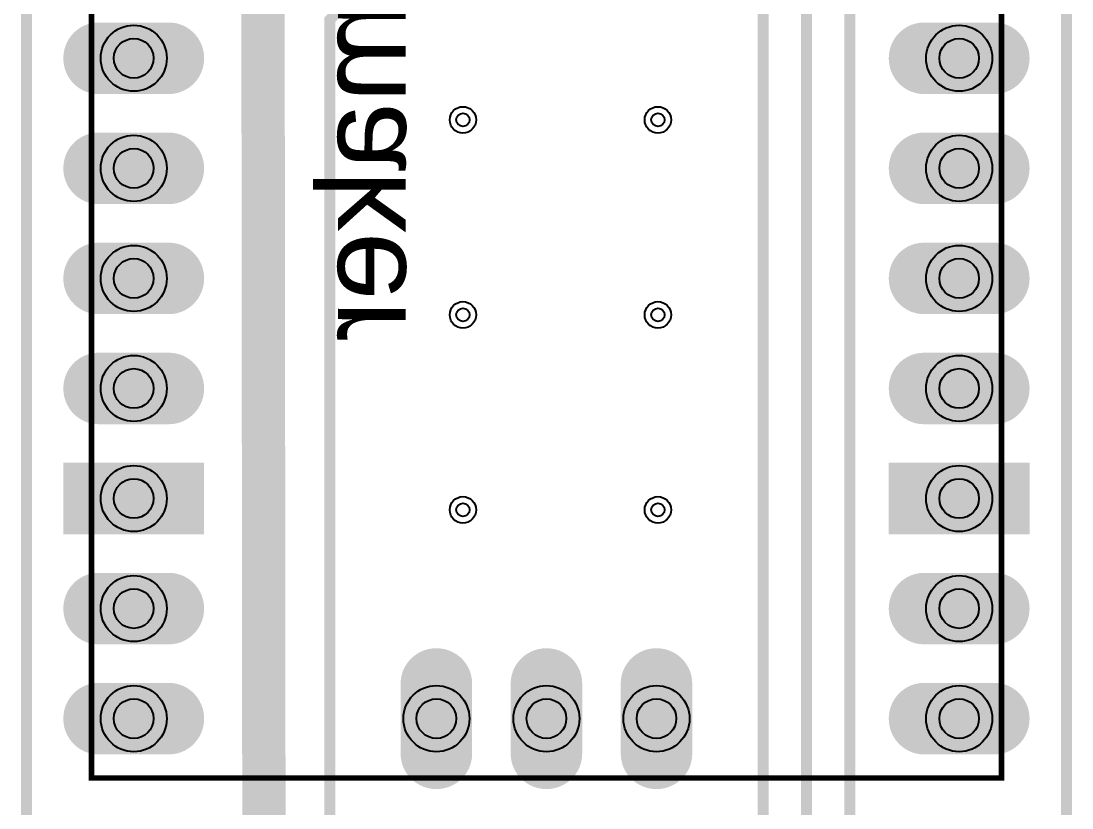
# Model space of a CAD drawing. Header units: millimetres. Extents: x -2 to 26, y -1 to 107.
# Drawn here: x -0.13 to 24.13, y 22.31 to 40.47 of the extents above; entities that cross this region are included whole.
import ezdxf

# ---------------------------------------------------------------- set-up
doc = ezdxf.new("R2010")
doc.units = ezdxf.units.MM
for name, color, linetype, true_color in [('BoardOutLine', 7, 'Continuous', 0xff00ff), ('BottomSolderMaskLayer', 7, 'Continuous', 0xaa00ff), ('Hole', 7, 'Continuous', 0x222222), ('Multi-Layer', 7, 'Continuous', 0xc0c0c0), ('TopLayer', 7, 'Continuous', 0xff0000), ('TopPasteMaskLayer', 7, 'Continuous', 0x808080), ('TopSilkLayer', 7, 'Continuous', 0xffcc00), ('TopSolderMaskLayer', 7, 'Continuous', 0x800080)]:
    doc.layers.add(name, color=color, linetype=linetype, true_color=true_color)
doc.styles.get("Standard").update_dxf_attribs({"font": 'arial.ttf'})

msp = doc.modelspace()

# ---------------------------------------------------------------- hatches: boundary and pattern name
at = {"layer": 'BottomSolderMaskLayer'}
for points in [[(1.712, 39.609, 1), (3.236, 39.609, 1)], [(20.762, 39.609, 1), (22.286, 39.609, 1)], [(1.712, 37.069, 1), (3.236, 37.069, 1)], [(20.762, 37.069, 1), (22.286, 37.069, 1)], [(1.712, 34.529, 1), (3.236, 34.529, 1)], [(20.762, 34.529, 1), (22.286, 34.529, 1)], [(1.712, 31.989, 1), (3.236, 31.989, 1)], [(20.762, 31.989, 1), (22.286, 31.989, 1)], [(1.712, 29.449, 1), (3.236, 29.449, 1)], [(20.762, 29.449, 1), (22.286, 29.449, 1)], [(1.712, 26.909, 1), (3.236, 26.909, 1)], [(20.762, 26.909, 1), (22.286, 26.909, 1)], [(1.712, 24.369, 1), (3.236, 24.369, 1)], [(8.697, 24.369, 1), (10.221, 24.369, 1)], [(11.237, 24.369, 1), (12.761, 24.369, 1)], [(13.777, 24.369, 1), (15.301, 24.369, 1)], [(20.762, 24.369, 1), (22.286, 24.369, 1)]]:
    msp.add_hatch(color=256, dxfattribs=at).paths.add_polyline_path(points)
at = {"layer": 'Multi-Layer'}
for points in [[(1.712, 39.609, 1), (3.236, 39.609, 1)], [(20.762, 39.609, 1), (22.286, 39.609, 1)], [(1.712, 37.069, 1), (3.236, 37.069, 1)], [(20.762, 37.069, 1), (22.286, 37.069, 1)], [(1.712, 34.529, 1), (3.236, 34.529, 1)], [(20.762, 34.529, 1), (22.286, 34.529, 1)], [(1.712, 31.989, 1), (3.236, 31.989, 1)], [(20.762, 31.989, 1), (22.286, 31.989, 1)], [(1.712, 29.449, 1), (3.236, 29.449, 1)], [(20.762, 29.449, 1), (22.286, 29.449, 1)], [(1.712, 26.909, 1), (3.236, 26.909, 1)], [(20.762, 26.909, 1), (22.286, 26.909, 1)], [(1.712, 24.369, 1), (3.236, 24.369, 1)], [(8.697, 24.369, 1), (10.221, 24.369, 1)], [(11.237, 24.369, 1), (12.761, 24.369, 1)], [(13.777, 24.369, 1), (15.301, 24.369, 1)], [(20.762, 24.369, 1), (22.286, 24.369, 1)]]:
    msp.add_hatch(color=256, dxfattribs=at).paths.add_polyline_path(points)
at = {"layer": 'TopLayer'}
for points in [[(1.674, 38.809), (1.578, 38.815), (1.483, 38.832), (1.39, 38.861), (1.302, 38.9), (1.219, 38.95), (1.144, 39.01), (1.075, 39.078), (1.015, 39.154), (0.966, 39.237), (0.926, 39.325), (0.897, 39.417), (0.88, 39.512), (0.874, 39.609), (0.874, 39.609), (0.88, 39.705), (0.897, 39.8), (0.926, 39.893), (0.966, 39.981), (1.015, 40.063), (1.075, 40.139), (1.144, 40.208), (1.219, 40.267), (1.302, 40.317), (1.39, 40.357), (1.483, 40.386), (1.578, 40.403), (1.674, 40.409), (3.274, 40.409), (3.37, 40.403), (3.465, 40.386), (3.558, 40.357), (3.646, 40.317), (3.728, 40.267), (3.804, 40.208), (3.873, 40.139), (3.932, 40.063), (3.982, 39.981), (4.022, 39.893), (4.051, 39.8), (4.068, 39.705), (4.074, 39.609), (4.074, 39.609), (4.068, 39.512), (4.051, 39.417), (4.022, 39.325), (3.982, 39.237), (3.932, 39.154), (3.873, 39.078), (3.804, 39.01), (3.728, 38.95), (3.646, 38.9), (3.558, 38.861), (3.465, 38.832), (3.37, 38.815), (3.274, 38.809)], [(20.724, 38.809), (20.628, 38.815), (20.533, 38.832), (20.44, 38.861), (20.352, 38.9), (20.269, 38.95), (20.194, 39.01), (20.125, 39.078), (20.066, 39.154), (20.015, 39.237), (19.976, 39.325), (19.947, 39.417), (19.93, 39.512), (19.924, 39.609), (19.924, 39.609), (19.93, 39.705), (19.947, 39.8), (19.976, 39.893), (20.015, 39.981), (20.066, 40.063), (20.125, 40.139), (20.194, 40.208), (20.269, 40.267), (20.352, 40.317), (20.44, 40.357), (20.533, 40.386), (20.628, 40.403), (20.724, 40.409), (22.324, 40.409), (22.42, 40.403), (22.515, 40.386), (22.608, 40.357), (22.696, 40.317), (22.779, 40.267), (22.854, 40.208), (22.923, 40.139), (22.982, 40.063), (23.032, 39.981), (23.072, 39.893), (23.101, 39.8), (23.118, 39.705), (23.124, 39.609), (23.124, 39.609), (23.118, 39.512), (23.101, 39.417), (23.072, 39.325), (23.032, 39.237), (22.982, 39.154), (22.923, 39.078), (22.854, 39.01), (22.779, 38.95), (22.696, 38.9), (22.608, 38.861), (22.515, 38.832), (22.42, 38.815), (22.324, 38.809)], [(1.674, 36.269), (1.578, 36.275), (1.483, 36.292), (1.39, 36.321), (1.302, 36.36), (1.219, 36.41), (1.144, 36.47), (1.075, 36.538), (1.015, 36.614), (0.966, 36.697), (0.926, 36.785), (0.897, 36.877), (0.88, 36.972), (0.874, 37.069), (0.874, 37.069), (0.88, 37.165), (0.897, 37.26), (0.926, 37.353), (0.966, 37.441), (1.015, 37.523), (1.075, 37.599), (1.144, 37.668), (1.219, 37.727), (1.302, 37.777), (1.39, 37.817), (1.483, 37.846), (1.578, 37.863), (1.674, 37.869), (3.274, 37.869), (3.37, 37.863), (3.465, 37.846), (3.558, 37.817), (3.646, 37.777), (3.728, 37.727), (3.804, 37.668), (3.873, 37.599), (3.932, 37.523), (3.982, 37.441), (4.022, 37.353), (4.051, 37.26), (4.068, 37.165), (4.074, 37.069), (4.074, 37.069), (4.068, 36.972), (4.051, 36.877), (4.022, 36.785), (3.982, 36.697), (3.932, 36.614), (3.873, 36.538), (3.804, 36.47), (3.728, 36.41), (3.646, 36.36), (3.558, 36.321), (3.465, 36.292), (3.37, 36.275), (3.274, 36.269)], [(20.724, 36.269), (20.628, 36.275), (20.533, 36.292), (20.44, 36.321), (20.352, 36.36), (20.269, 36.41), (20.194, 36.47), (20.125, 36.538), (20.066, 36.614), (20.015, 36.697), (19.976, 36.785), (19.947, 36.877), (19.93, 36.972), (19.924, 37.069), (19.924, 37.069), (19.93, 37.165), (19.947, 37.26), (19.976, 37.353), (20.015, 37.441), (20.066, 37.523), (20.125, 37.599), (20.194, 37.668), (20.269, 37.727), (20.352, 37.777), (20.44, 37.817), (20.533, 37.846), (20.628, 37.863), (20.724, 37.869), (22.324, 37.869), (22.42, 37.863), (22.515, 37.846), (22.608, 37.817), (22.696, 37.777), (22.779, 37.727), (22.854, 37.668), (22.923, 37.599), (22.982, 37.523), (23.032, 37.441), (23.072, 37.353), (23.101, 37.26), (23.118, 37.165), (23.124, 37.069), (23.124, 37.069), (23.118, 36.972), (23.101, 36.877), (23.072, 36.785), (23.032, 36.697), (22.982, 36.614), (22.923, 36.538), (22.854, 36.47), (22.779, 36.41), (22.696, 36.36), (22.608, 36.321), (22.515, 36.292), (22.42, 36.275), (22.324, 36.269)], [(1.674, 33.729), (1.578, 33.735), (1.483, 33.752), (1.39, 33.781), (1.302, 33.82), (1.219, 33.87), (1.144, 33.93), (1.075, 33.998), (1.015, 34.074), (0.966, 34.157), (0.926, 34.245), (0.897, 34.337), (0.88, 34.432), (0.874, 34.529), (0.874, 34.529), (0.88, 34.625), (0.897, 34.72), (0.926, 34.813), (0.966, 34.901), (1.015, 34.983), (1.075, 35.059), (1.144, 35.128), (1.219, 35.187), (1.302, 35.237), (1.39, 35.277), (1.483, 35.306), (1.578, 35.323), (1.674, 35.329), (3.274, 35.329), (3.37, 35.323), (3.465, 35.306), (3.558, 35.277), (3.646, 35.237), (3.728, 35.187), (3.804, 35.128), (3.873, 35.059), (3.932, 34.983), (3.982, 34.901), (4.022, 34.813), (4.051, 34.72), (4.068, 34.625), (4.074, 34.529), (4.074, 34.529), (4.068, 34.432), (4.051, 34.337), (4.022, 34.245), (3.982, 34.157), (3.932, 34.074), (3.873, 33.998), (3.804, 33.93), (3.728, 33.87), (3.646, 33.82), (3.558, 33.781), (3.465, 33.752), (3.37, 33.735), (3.274, 33.729)], [(20.724, 33.729), (20.628, 33.735), (20.533, 33.752), (20.44, 33.781), (20.352, 33.82), (20.269, 33.87), (20.194, 33.93), (20.125, 33.998), (20.066, 34.074), (20.015, 34.157), (19.976, 34.245), (19.947, 34.337), (19.93, 34.432), (19.924, 34.529), (19.924, 34.529), (19.93, 34.625), (19.947, 34.72), (19.976, 34.813), (20.015, 34.901), (20.066, 34.983), (20.125, 35.059), (20.194, 35.128), (20.269, 35.187), (20.352, 35.237), (20.44, 35.277), (20.533, 35.306), (20.628, 35.323), (20.724, 35.329), (22.324, 35.329), (22.42, 35.323), (22.515, 35.306), (22.608, 35.277), (22.696, 35.237), (22.779, 35.187), (22.854, 35.128), (22.923, 35.059), (22.982, 34.983), (23.032, 34.901), (23.072, 34.813), (23.101, 34.72), (23.118, 34.625), (23.124, 34.529), (23.124, 34.529), (23.118, 34.432), (23.101, 34.337), (23.072, 34.245), (23.032, 34.157), (22.982, 34.074), (22.923, 33.998), (22.854, 33.93), (22.779, 33.87), (22.696, 33.82), (22.608, 33.781), (22.515, 33.752), (22.42, 33.735), (22.324, 33.729)], [(1.674, 31.189), (1.578, 31.195), (1.483, 31.212), (1.39, 31.241), (1.302, 31.28), (1.219, 31.33), (1.144, 31.39), (1.075, 31.458), (1.015, 31.534), (0.966, 31.617), (0.926, 31.705), (0.897, 31.797), (0.88, 31.892), (0.874, 31.989), (0.874, 31.989), (0.88, 32.085), (0.897, 32.18), (0.926, 32.273), (0.966, 32.361), (1.015, 32.443), (1.075, 32.519), (1.144, 32.588), (1.219, 32.647), (1.302, 32.697), (1.39, 32.737), (1.483, 32.766), (1.578, 32.783), (1.674, 32.789), (3.274, 32.789), (3.37, 32.783), (3.465, 32.766), (3.558, 32.737), (3.646, 32.697), (3.728, 32.647), (3.804, 32.588), (3.873, 32.519), (3.932, 32.443), (3.982, 32.361), (4.022, 32.273), (4.051, 32.18), (4.068, 32.085), (4.074, 31.989), (4.074, 31.989), (4.068, 31.892), (4.051, 31.797), (4.022, 31.705), (3.982, 31.617), (3.932, 31.534), (3.873, 31.458), (3.804, 31.39), (3.728, 31.33), (3.646, 31.28), (3.558, 31.241), (3.465, 31.212), (3.37, 31.195), (3.274, 31.189)], [(20.724, 31.189), (20.628, 31.195), (20.533, 31.212), (20.44, 31.241), (20.352, 31.28), (20.269, 31.33), (20.194, 31.39), (20.125, 31.458), (20.066, 31.534), (20.015, 31.617), (19.976, 31.705), (19.947, 31.797), (19.93, 31.892), (19.924, 31.989), (19.924, 31.989), (19.93, 32.085), (19.947, 32.18), (19.976, 32.273), (20.015, 32.361), (20.066, 32.443), (20.125, 32.519), (20.194, 32.588), (20.269, 32.647), (20.352, 32.697), (20.44, 32.737), (20.533, 32.766), (20.628, 32.783), (20.724, 32.789), (22.324, 32.789), (22.42, 32.783), (22.515, 32.766), (22.608, 32.737), (22.696, 32.697), (22.779, 32.647), (22.854, 32.588), (22.923, 32.519), (22.982, 32.443), (23.032, 32.361), (23.072, 32.273), (23.101, 32.18), (23.118, 32.085), (23.124, 31.989), (23.124, 31.989), (23.118, 31.892), (23.101, 31.797), (23.072, 31.705), (23.032, 31.617), (22.982, 31.534), (22.923, 31.458), (22.854, 31.39), (22.779, 31.33), (22.696, 31.28), (22.608, 31.241), (22.515, 31.212), (22.42, 31.195), (22.324, 31.189)], [(0.874, 28.649), (0.874, 30.249), (4.074, 30.249), (4.074, 28.649)], [(19.924, 28.649), (19.924, 30.249), (23.124, 30.249), (23.124, 28.649)], [(1.674, 26.109), (1.578, 26.115), (1.483, 26.132), (1.39, 26.161), (1.302, 26.2), (1.219, 26.25), (1.144, 26.31), (1.075, 26.378), (1.015, 26.454), (0.966, 26.537), (0.926, 26.625), (0.897, 26.717), (0.88, 26.813), (0.874, 26.909), (0.874, 26.909), (0.88, 27.005), (0.897, 27.1), (0.926, 27.193), (0.966, 27.281), (1.015, 27.363), (1.075, 27.439), (1.144, 27.508), (1.219, 27.567), (1.302, 27.617), (1.39, 27.657), (1.483, 27.686), (1.578, 27.703), (1.674, 27.709), (3.274, 27.709), (3.37, 27.703), (3.465, 27.686), (3.558, 27.657), (3.646, 27.617), (3.728, 27.567), (3.804, 27.508), (3.873, 27.439), (3.932, 27.363), (3.982, 27.281), (4.022, 27.193), (4.051, 27.1), (4.068, 27.005), (4.074, 26.909), (4.074, 26.909), (4.068, 26.813), (4.051, 26.717), (4.022, 26.625), (3.982, 26.537), (3.932, 26.454), (3.873, 26.378), (3.804, 26.31), (3.728, 26.25), (3.646, 26.2), (3.558, 26.161), (3.465, 26.132), (3.37, 26.115), (3.274, 26.109)], [(20.724, 26.109), (20.628, 26.115), (20.533, 26.132), (20.44, 26.161), (20.352, 26.2), (20.269, 26.25), (20.194, 26.31), (20.125, 26.378), (20.066, 26.454), (20.015, 26.537), (19.976, 26.625), (19.947, 26.717), (19.93, 26.813), (19.924, 26.909), (19.924, 26.909), (19.93, 27.005), (19.947, 27.1), (19.976, 27.193), (20.015, 27.281), (20.066, 27.363), (20.125, 27.439), (20.194, 27.508), (20.269, 27.567), (20.352, 27.617), (20.44, 27.657), (20.533, 27.686), (20.628, 27.703), (20.724, 27.709), (22.324, 27.709), (22.42, 27.703), (22.515, 27.686), (22.608, 27.657), (22.696, 27.617), (22.779, 27.567), (22.854, 27.508), (22.923, 27.439), (22.982, 27.363), (23.032, 27.281), (23.072, 27.193), (23.101, 27.1), (23.118, 27.005), (23.124, 26.909), (23.124, 26.909), (23.118, 26.813), (23.101, 26.717), (23.072, 26.625), (23.032, 26.537), (22.982, 26.454), (22.923, 26.378), (22.854, 26.31), (22.779, 26.25), (22.696, 26.2), (22.608, 26.161), (22.515, 26.132), (22.42, 26.115), (22.324, 26.109)], [(8.659, 25.169), (8.665, 25.265), (8.682, 25.36), (8.711, 25.453), (8.751, 25.541), (8.801, 25.623), (8.86, 25.699), (8.928, 25.768), (9.005, 25.827), (9.087, 25.877), (9.175, 25.917), (9.267, 25.946), (9.362, 25.963), (9.459, 25.969), (9.459, 25.969), (9.555, 25.963), (9.65, 25.946), (9.743, 25.917), (9.831, 25.877), (9.913, 25.827), (9.99, 25.768), (10.058, 25.699), (10.117, 25.623), (10.167, 25.541), (10.207, 25.453), (10.236, 25.36), (10.253, 25.265), (10.259, 25.169), (10.259, 23.569), (10.253, 23.472), (10.236, 23.377), (10.207, 23.285), (10.167, 23.197), (10.117, 23.114), (10.058, 23.038), (9.99, 22.97), (9.913, 22.911), (9.831, 22.861), (9.743, 22.821), (9.65, 22.792), (9.555, 22.775), (9.459, 22.769), (9.459, 22.769), (9.362, 22.775), (9.267, 22.792), (9.175, 22.821), (9.087, 22.861), (9.005, 22.911), (8.928, 22.97), (8.86, 23.038), (8.801, 23.114), (8.751, 23.197), (8.711, 23.285), (8.682, 23.377), (8.665, 23.472), (8.659, 23.569)], [(11.199, 25.169), (11.205, 25.265), (11.222, 25.36), (11.251, 25.453), (11.291, 25.541), (11.341, 25.623), (11.4, 25.699), (11.468, 25.768), (11.545, 25.827), (11.627, 25.877), (11.715, 25.917), (11.807, 25.946), (11.902, 25.963), (11.999, 25.969), (11.999, 25.969), (12.096, 25.963), (12.191, 25.946), (12.283, 25.917), (12.371, 25.877), (12.453, 25.827), (12.53, 25.768), (12.598, 25.699), (12.657, 25.623), (12.707, 25.541), (12.747, 25.453), (12.776, 25.36), (12.793, 25.265), (12.799, 25.169), (12.799, 23.569), (12.793, 23.472), (12.776, 23.377), (12.747, 23.285), (12.707, 23.197), (12.657, 23.114), (12.598, 23.038), (12.53, 22.97), (12.453, 22.911), (12.371, 22.861), (12.283, 22.821), (12.191, 22.792), (12.096, 22.775), (11.999, 22.769), (11.999, 22.769), (11.902, 22.775), (11.807, 22.792), (11.715, 22.821), (11.627, 22.861), (11.545, 22.911), (11.468, 22.97), (11.4, 23.038), (11.341, 23.114), (11.291, 23.197), (11.251, 23.285), (11.222, 23.377), (11.205, 23.472), (11.199, 23.569)], [(13.739, 25.169), (13.745, 25.265), (13.762, 25.36), (13.791, 25.453), (13.831, 25.541), (13.881, 25.623), (13.94, 25.699), (14.008, 25.768), (14.085, 25.827), (14.167, 25.877), (14.255, 25.917), (14.347, 25.946), (14.442, 25.963), (14.539, 25.969), (14.539, 25.969), (14.636, 25.963), (14.731, 25.946), (14.823, 25.917), (14.911, 25.877), (14.993, 25.827), (15.07, 25.768), (15.138, 25.699), (15.197, 25.623), (15.247, 25.541), (15.287, 25.453), (15.316, 25.36), (15.333, 25.265), (15.339, 25.169), (15.339, 23.569), (15.333, 23.472), (15.316, 23.377), (15.287, 23.285), (15.247, 23.197), (15.197, 23.114), (15.138, 23.038), (15.07, 22.97), (14.993, 22.911), (14.911, 22.861), (14.823, 22.821), (14.731, 22.792), (14.636, 22.775), (14.539, 22.769), (14.539, 22.769), (14.442, 22.775), (14.347, 22.792), (14.255, 22.821), (14.167, 22.861), (14.085, 22.911), (14.008, 22.97), (13.94, 23.038), (13.881, 23.114), (13.831, 23.197), (13.791, 23.285), (13.762, 23.377), (13.745, 23.472), (13.739, 23.569)], [(1.674, 23.569), (1.578, 23.575), (1.483, 23.592), (1.39, 23.621), (1.302, 23.66), (1.219, 23.71), (1.144, 23.77), (1.075, 23.838), (1.015, 23.914), (0.966, 23.997), (0.926, 24.085), (0.897, 24.177), (0.88, 24.273), (0.874, 24.369), (0.874, 24.369), (0.88, 24.465), (0.897, 24.56), (0.926, 24.653), (0.966, 24.741), (1.015, 24.823), (1.075, 24.899), (1.144, 24.968), (1.219, 25.027), (1.302, 25.077), (1.39, 25.117), (1.483, 25.146), (1.578, 25.163), (1.674, 25.169), (3.274, 25.169), (3.37, 25.163), (3.465, 25.146), (3.558, 25.117), (3.646, 25.077), (3.728, 25.027), (3.804, 24.968), (3.873, 24.899), (3.932, 24.823), (3.982, 24.741), (4.022, 24.653), (4.051, 24.56), (4.068, 24.465), (4.074, 24.369), (4.074, 24.369), (4.068, 24.273), (4.051, 24.177), (4.022, 24.085), (3.982, 23.997), (3.932, 23.914), (3.873, 23.838), (3.804, 23.77), (3.728, 23.71), (3.646, 23.66), (3.558, 23.621), (3.465, 23.592), (3.37, 23.575), (3.274, 23.569)], [(20.724, 23.569), (20.628, 23.575), (20.533, 23.592), (20.44, 23.621), (20.352, 23.66), (20.269, 23.71), (20.194, 23.77), (20.125, 23.838), (20.066, 23.914), (20.015, 23.997), (19.976, 24.085), (19.947, 24.177), (19.93, 24.273), (19.924, 24.369), (19.924, 24.369), (19.93, 24.465), (19.947, 24.56), (19.976, 24.653), (20.015, 24.741), (20.066, 24.823), (20.125, 24.899), (20.194, 24.968), (20.269, 25.027), (20.352, 25.077), (20.44, 25.117), (20.533, 25.146), (20.628, 25.163), (20.724, 25.169), (22.324, 25.169), (22.42, 25.163), (22.515, 25.146), (22.608, 25.117), (22.696, 25.077), (22.779, 25.027), (22.854, 24.968), (22.923, 24.899), (22.982, 24.823), (23.032, 24.741), (23.072, 24.653), (23.101, 24.56), (23.118, 24.465), (23.124, 24.369), (23.124, 24.369), (23.118, 24.273), (23.101, 24.177), (23.072, 24.085), (23.032, 23.997), (22.982, 23.914), (22.923, 23.838), (22.854, 23.77), (22.779, 23.71), (22.696, 23.66), (22.608, 23.621), (22.515, 23.592), (22.42, 23.575), (22.324, 23.569)]]:
    msp.add_hatch(color=256, dxfattribs=at).paths.add_polyline_path(points)
at = {"layer": 'TopPasteMaskLayer'}
for points in [[(1.674, 38.809), (1.578, 38.815), (1.483, 38.832), (1.39, 38.861), (1.302, 38.9), (1.219, 38.95), (1.144, 39.01), (1.075, 39.078), (1.015, 39.154), (0.966, 39.237), (0.926, 39.325), (0.897, 39.417), (0.88, 39.512), (0.874, 39.609), (0.874, 39.609), (0.88, 39.705), (0.897, 39.8), (0.926, 39.893), (0.966, 39.981), (1.015, 40.063), (1.075, 40.139), (1.144, 40.208), (1.219, 40.267), (1.302, 40.317), (1.39, 40.357), (1.483, 40.386), (1.578, 40.403), (1.674, 40.409), (3.274, 40.409), (3.37, 40.403), (3.465, 40.386), (3.558, 40.357), (3.646, 40.317), (3.728, 40.267), (3.804, 40.208), (3.873, 40.139), (3.932, 40.063), (3.982, 39.981), (4.022, 39.893), (4.051, 39.8), (4.068, 39.705), (4.074, 39.609), (4.074, 39.609), (4.068, 39.512), (4.051, 39.417), (4.022, 39.325), (3.982, 39.237), (3.932, 39.154), (3.873, 39.078), (3.804, 39.01), (3.728, 38.95), (3.646, 38.9), (3.558, 38.861), (3.465, 38.832), (3.37, 38.815), (3.274, 38.809)], [(20.724, 38.809), (20.628, 38.815), (20.533, 38.832), (20.44, 38.861), (20.352, 38.9), (20.269, 38.95), (20.194, 39.01), (20.125, 39.078), (20.066, 39.154), (20.015, 39.237), (19.976, 39.325), (19.947, 39.417), (19.93, 39.512), (19.924, 39.609), (19.924, 39.609), (19.93, 39.705), (19.947, 39.8), (19.976, 39.893), (20.015, 39.981), (20.066, 40.063), (20.125, 40.139), (20.194, 40.208), (20.269, 40.267), (20.352, 40.317), (20.44, 40.357), (20.533, 40.386), (20.628, 40.403), (20.724, 40.409), (22.324, 40.409), (22.42, 40.403), (22.515, 40.386), (22.608, 40.357), (22.696, 40.317), (22.779, 40.267), (22.854, 40.208), (22.923, 40.139), (22.982, 40.063), (23.032, 39.981), (23.072, 39.893), (23.101, 39.8), (23.118, 39.705), (23.124, 39.609), (23.124, 39.609), (23.118, 39.512), (23.101, 39.417), (23.072, 39.325), (23.032, 39.237), (22.982, 39.154), (22.923, 39.078), (22.854, 39.01), (22.779, 38.95), (22.696, 38.9), (22.608, 38.861), (22.515, 38.832), (22.42, 38.815), (22.324, 38.809)], [(1.674, 36.269), (1.578, 36.275), (1.483, 36.292), (1.39, 36.321), (1.302, 36.36), (1.219, 36.41), (1.144, 36.47), (1.075, 36.538), (1.015, 36.614), (0.966, 36.697), (0.926, 36.785), (0.897, 36.877), (0.88, 36.972), (0.874, 37.069), (0.874, 37.069), (0.88, 37.165), (0.897, 37.26), (0.926, 37.353), (0.966, 37.441), (1.015, 37.523), (1.075, 37.599), (1.144, 37.668), (1.219, 37.727), (1.302, 37.777), (1.39, 37.817), (1.483, 37.846), (1.578, 37.863), (1.674, 37.869), (3.274, 37.869), (3.37, 37.863), (3.465, 37.846), (3.558, 37.817), (3.646, 37.777), (3.728, 37.727), (3.804, 37.668), (3.873, 37.599), (3.932, 37.523), (3.982, 37.441), (4.022, 37.353), (4.051, 37.26), (4.068, 37.165), (4.074, 37.069), (4.074, 37.069), (4.068, 36.972), (4.051, 36.877), (4.022, 36.785), (3.982, 36.697), (3.932, 36.614), (3.873, 36.538), (3.804, 36.47), (3.728, 36.41), (3.646, 36.36), (3.558, 36.321), (3.465, 36.292), (3.37, 36.275), (3.274, 36.269)], [(20.724, 36.269), (20.628, 36.275), (20.533, 36.292), (20.44, 36.321), (20.352, 36.36), (20.269, 36.41), (20.194, 36.47), (20.125, 36.538), (20.066, 36.614), (20.015, 36.697), (19.976, 36.785), (19.947, 36.877), (19.93, 36.972), (19.924, 37.069), (19.924, 37.069), (19.93, 37.165), (19.947, 37.26), (19.976, 37.353), (20.015, 37.441), (20.066, 37.523), (20.125, 37.599), (20.194, 37.668), (20.269, 37.727), (20.352, 37.777), (20.44, 37.817), (20.533, 37.846), (20.628, 37.863), (20.724, 37.869), (22.324, 37.869), (22.42, 37.863), (22.515, 37.846), (22.608, 37.817), (22.696, 37.777), (22.779, 37.727), (22.854, 37.668), (22.923, 37.599), (22.982, 37.523), (23.032, 37.441), (23.072, 37.353), (23.101, 37.26), (23.118, 37.165), (23.124, 37.069), (23.124, 37.069), (23.118, 36.972), (23.101, 36.877), (23.072, 36.785), (23.032, 36.697), (22.982, 36.614), (22.923, 36.538), (22.854, 36.47), (22.779, 36.41), (22.696, 36.36), (22.608, 36.321), (22.515, 36.292), (22.42, 36.275), (22.324, 36.269)], [(1.674, 33.729), (1.578, 33.735), (1.483, 33.752), (1.39, 33.781), (1.302, 33.82), (1.219, 33.87), (1.144, 33.93), (1.075, 33.998), (1.015, 34.074), (0.966, 34.157), (0.926, 34.245), (0.897, 34.337), (0.88, 34.432), (0.874, 34.529), (0.874, 34.529), (0.88, 34.625), (0.897, 34.72), (0.926, 34.813), (0.966, 34.901), (1.015, 34.983), (1.075, 35.059), (1.144, 35.128), (1.219, 35.187), (1.302, 35.237), (1.39, 35.277), (1.483, 35.306), (1.578, 35.323), (1.674, 35.329), (3.274, 35.329), (3.37, 35.323), (3.465, 35.306), (3.558, 35.277), (3.646, 35.237), (3.728, 35.187), (3.804, 35.128), (3.873, 35.059), (3.932, 34.983), (3.982, 34.901), (4.022, 34.813), (4.051, 34.72), (4.068, 34.625), (4.074, 34.529), (4.074, 34.529), (4.068, 34.432), (4.051, 34.337), (4.022, 34.245), (3.982, 34.157), (3.932, 34.074), (3.873, 33.998), (3.804, 33.93), (3.728, 33.87), (3.646, 33.82), (3.558, 33.781), (3.465, 33.752), (3.37, 33.735), (3.274, 33.729)], [(20.724, 33.729), (20.628, 33.735), (20.533, 33.752), (20.44, 33.781), (20.352, 33.82), (20.269, 33.87), (20.194, 33.93), (20.125, 33.998), (20.066, 34.074), (20.015, 34.157), (19.976, 34.245), (19.947, 34.337), (19.93, 34.432), (19.924, 34.529), (19.924, 34.529), (19.93, 34.625), (19.947, 34.72), (19.976, 34.813), (20.015, 34.901), (20.066, 34.983), (20.125, 35.059), (20.194, 35.128), (20.269, 35.187), (20.352, 35.237), (20.44, 35.277), (20.533, 35.306), (20.628, 35.323), (20.724, 35.329), (22.324, 35.329), (22.42, 35.323), (22.515, 35.306), (22.608, 35.277), (22.696, 35.237), (22.779, 35.187), (22.854, 35.128), (22.923, 35.059), (22.982, 34.983), (23.032, 34.901), (23.072, 34.813), (23.101, 34.72), (23.118, 34.625), (23.124, 34.529), (23.124, 34.529), (23.118, 34.432), (23.101, 34.337), (23.072, 34.245), (23.032, 34.157), (22.982, 34.074), (22.923, 33.998), (22.854, 33.93), (22.779, 33.87), (22.696, 33.82), (22.608, 33.781), (22.515, 33.752), (22.42, 33.735), (22.324, 33.729)], [(1.674, 31.189), (1.578, 31.195), (1.483, 31.212), (1.39, 31.241), (1.302, 31.28), (1.219, 31.33), (1.144, 31.39), (1.075, 31.458), (1.015, 31.534), (0.966, 31.617), (0.926, 31.705), (0.897, 31.797), (0.88, 31.892), (0.874, 31.989), (0.874, 31.989), (0.88, 32.085), (0.897, 32.18), (0.926, 32.273), (0.966, 32.361), (1.015, 32.443), (1.075, 32.519), (1.144, 32.588), (1.219, 32.647), (1.302, 32.697), (1.39, 32.737), (1.483, 32.766), (1.578, 32.783), (1.674, 32.789), (3.274, 32.789), (3.37, 32.783), (3.465, 32.766), (3.558, 32.737), (3.646, 32.697), (3.728, 32.647), (3.804, 32.588), (3.873, 32.519), (3.932, 32.443), (3.982, 32.361), (4.022, 32.273), (4.051, 32.18), (4.068, 32.085), (4.074, 31.989), (4.074, 31.989), (4.068, 31.892), (4.051, 31.797), (4.022, 31.705), (3.982, 31.617), (3.932, 31.534), (3.873, 31.458), (3.804, 31.39), (3.728, 31.33), (3.646, 31.28), (3.558, 31.241), (3.465, 31.212), (3.37, 31.195), (3.274, 31.189)], [(20.724, 31.189), (20.628, 31.195), (20.533, 31.212), (20.44, 31.241), (20.352, 31.28), (20.269, 31.33), (20.194, 31.39), (20.125, 31.458), (20.066, 31.534), (20.015, 31.617), (19.976, 31.705), (19.947, 31.797), (19.93, 31.892), (19.924, 31.989), (19.924, 31.989), (19.93, 32.085), (19.947, 32.18), (19.976, 32.273), (20.015, 32.361), (20.066, 32.443), (20.125, 32.519), (20.194, 32.588), (20.269, 32.647), (20.352, 32.697), (20.44, 32.737), (20.533, 32.766), (20.628, 32.783), (20.724, 32.789), (22.324, 32.789), (22.42, 32.783), (22.515, 32.766), (22.608, 32.737), (22.696, 32.697), (22.779, 32.647), (22.854, 32.588), (22.923, 32.519), (22.982, 32.443), (23.032, 32.361), (23.072, 32.273), (23.101, 32.18), (23.118, 32.085), (23.124, 31.989), (23.124, 31.989), (23.118, 31.892), (23.101, 31.797), (23.072, 31.705), (23.032, 31.617), (22.982, 31.534), (22.923, 31.458), (22.854, 31.39), (22.779, 31.33), (22.696, 31.28), (22.608, 31.241), (22.515, 31.212), (22.42, 31.195), (22.324, 31.189)], [(0.874, 28.649), (0.874, 30.249), (4.074, 30.249), (4.074, 28.649)], [(19.924, 28.649), (19.924, 30.249), (23.124, 30.249), (23.124, 28.649)], [(1.674, 26.109), (1.578, 26.115), (1.483, 26.132), (1.39, 26.161), (1.302, 26.2), (1.219, 26.25), (1.144, 26.31), (1.075, 26.378), (1.015, 26.454), (0.966, 26.537), (0.926, 26.625), (0.897, 26.717), (0.88, 26.813), (0.874, 26.909), (0.874, 26.909), (0.88, 27.005), (0.897, 27.1), (0.926, 27.193), (0.966, 27.281), (1.015, 27.363), (1.075, 27.439), (1.144, 27.508), (1.219, 27.567), (1.302, 27.617), (1.39, 27.657), (1.483, 27.686), (1.578, 27.703), (1.674, 27.709), (3.274, 27.709), (3.37, 27.703), (3.465, 27.686), (3.558, 27.657), (3.646, 27.617), (3.728, 27.567), (3.804, 27.508), (3.873, 27.439), (3.932, 27.363), (3.982, 27.281), (4.022, 27.193), (4.051, 27.1), (4.068, 27.005), (4.074, 26.909), (4.074, 26.909), (4.068, 26.813), (4.051, 26.717), (4.022, 26.625), (3.982, 26.537), (3.932, 26.454), (3.873, 26.378), (3.804, 26.31), (3.728, 26.25), (3.646, 26.2), (3.558, 26.161), (3.465, 26.132), (3.37, 26.115), (3.274, 26.109)], [(20.724, 26.109), (20.628, 26.115), (20.533, 26.132), (20.44, 26.161), (20.352, 26.2), (20.269, 26.25), (20.194, 26.31), (20.125, 26.378), (20.066, 26.454), (20.015, 26.537), (19.976, 26.625), (19.947, 26.717), (19.93, 26.813), (19.924, 26.909), (19.924, 26.909), (19.93, 27.005), (19.947, 27.1), (19.976, 27.193), (20.015, 27.281), (20.066, 27.363), (20.125, 27.439), (20.194, 27.508), (20.269, 27.567), (20.352, 27.617), (20.44, 27.657), (20.533, 27.686), (20.628, 27.703), (20.724, 27.709), (22.324, 27.709), (22.42, 27.703), (22.515, 27.686), (22.608, 27.657), (22.696, 27.617), (22.779, 27.567), (22.854, 27.508), (22.923, 27.439), (22.982, 27.363), (23.032, 27.281), (23.072, 27.193), (23.101, 27.1), (23.118, 27.005), (23.124, 26.909), (23.124, 26.909), (23.118, 26.813), (23.101, 26.717), (23.072, 26.625), (23.032, 26.537), (22.982, 26.454), (22.923, 26.378), (22.854, 26.31), (22.779, 26.25), (22.696, 26.2), (22.608, 26.161), (22.515, 26.132), (22.42, 26.115), (22.324, 26.109)], [(8.659, 25.169), (8.665, 25.265), (8.682, 25.36), (8.711, 25.453), (8.751, 25.541), (8.801, 25.623), (8.86, 25.699), (8.928, 25.768), (9.005, 25.827), (9.087, 25.877), (9.175, 25.917), (9.267, 25.946), (9.362, 25.963), (9.459, 25.969), (9.459, 25.969), (9.555, 25.963), (9.65, 25.946), (9.743, 25.917), (9.831, 25.877), (9.913, 25.827), (9.99, 25.768), (10.058, 25.699), (10.117, 25.623), (10.167, 25.541), (10.207, 25.453), (10.236, 25.36), (10.253, 25.265), (10.259, 25.169), (10.259, 23.569), (10.253, 23.472), (10.236, 23.377), (10.207, 23.285), (10.167, 23.197), (10.117, 23.114), (10.058, 23.038), (9.99, 22.97), (9.913, 22.911), (9.831, 22.861), (9.743, 22.821), (9.65, 22.792), (9.555, 22.775), (9.459, 22.769), (9.459, 22.769), (9.362, 22.775), (9.267, 22.792), (9.175, 22.821), (9.087, 22.861), (9.005, 22.911), (8.928, 22.97), (8.86, 23.038), (8.801, 23.114), (8.751, 23.197), (8.711, 23.285), (8.682, 23.377), (8.665, 23.472), (8.659, 23.569)], [(11.199, 25.169), (11.205, 25.265), (11.222, 25.36), (11.251, 25.453), (11.291, 25.541), (11.341, 25.623), (11.4, 25.699), (11.468, 25.768), (11.545, 25.827), (11.627, 25.877), (11.715, 25.917), (11.807, 25.946), (11.902, 25.963), (11.999, 25.969), (11.999, 25.969), (12.096, 25.963), (12.191, 25.946), (12.283, 25.917), (12.371, 25.877), (12.453, 25.827), (12.53, 25.768), (12.598, 25.699), (12.657, 25.623), (12.707, 25.541), (12.747, 25.453), (12.776, 25.36), (12.793, 25.265), (12.799, 25.169), (12.799, 23.569), (12.793, 23.472), (12.776, 23.377), (12.747, 23.285), (12.707, 23.197), (12.657, 23.114), (12.598, 23.038), (12.53, 22.97), (12.453, 22.911), (12.371, 22.861), (12.283, 22.821), (12.191, 22.792), (12.096, 22.775), (11.999, 22.769), (11.999, 22.769), (11.902, 22.775), (11.807, 22.792), (11.715, 22.821), (11.627, 22.861), (11.545, 22.911), (11.468, 22.97), (11.4, 23.038), (11.341, 23.114), (11.291, 23.197), (11.251, 23.285), (11.222, 23.377), (11.205, 23.472), (11.199, 23.569)], [(13.739, 25.169), (13.745, 25.265), (13.762, 25.36), (13.791, 25.453), (13.831, 25.541), (13.881, 25.623), (13.94, 25.699), (14.008, 25.768), (14.085, 25.827), (14.167, 25.877), (14.255, 25.917), (14.347, 25.946), (14.442, 25.963), (14.539, 25.969), (14.539, 25.969), (14.636, 25.963), (14.731, 25.946), (14.823, 25.917), (14.911, 25.877), (14.993, 25.827), (15.07, 25.768), (15.138, 25.699), (15.197, 25.623), (15.247, 25.541), (15.287, 25.453), (15.316, 25.36), (15.333, 25.265), (15.339, 25.169), (15.339, 23.569), (15.333, 23.472), (15.316, 23.377), (15.287, 23.285), (15.247, 23.197), (15.197, 23.114), (15.138, 23.038), (15.07, 22.97), (14.993, 22.911), (14.911, 22.861), (14.823, 22.821), (14.731, 22.792), (14.636, 22.775), (14.539, 22.769), (14.539, 22.769), (14.442, 22.775), (14.347, 22.792), (14.255, 22.821), (14.167, 22.861), (14.085, 22.911), (14.008, 22.97), (13.94, 23.038), (13.881, 23.114), (13.831, 23.197), (13.791, 23.285), (13.762, 23.377), (13.745, 23.472), (13.739, 23.569)], [(1.674, 23.569), (1.578, 23.575), (1.483, 23.592), (1.39, 23.621), (1.302, 23.66), (1.219, 23.71), (1.144, 23.77), (1.075, 23.838), (1.015, 23.914), (0.966, 23.997), (0.926, 24.085), (0.897, 24.177), (0.88, 24.273), (0.874, 24.369), (0.874, 24.369), (0.88, 24.465), (0.897, 24.56), (0.926, 24.653), (0.966, 24.741), (1.015, 24.823), (1.075, 24.899), (1.144, 24.968), (1.219, 25.027), (1.302, 25.077), (1.39, 25.117), (1.483, 25.146), (1.578, 25.163), (1.674, 25.169), (3.274, 25.169), (3.37, 25.163), (3.465, 25.146), (3.558, 25.117), (3.646, 25.077), (3.728, 25.027), (3.804, 24.968), (3.873, 24.899), (3.932, 24.823), (3.982, 24.741), (4.022, 24.653), (4.051, 24.56), (4.068, 24.465), (4.074, 24.369), (4.074, 24.369), (4.068, 24.273), (4.051, 24.177), (4.022, 24.085), (3.982, 23.997), (3.932, 23.914), (3.873, 23.838), (3.804, 23.77), (3.728, 23.71), (3.646, 23.66), (3.558, 23.621), (3.465, 23.592), (3.37, 23.575), (3.274, 23.569)], [(20.724, 23.569), (20.628, 23.575), (20.533, 23.592), (20.44, 23.621), (20.352, 23.66), (20.269, 23.71), (20.194, 23.77), (20.125, 23.838), (20.066, 23.914), (20.015, 23.997), (19.976, 24.085), (19.947, 24.177), (19.93, 24.273), (19.924, 24.369), (19.924, 24.369), (19.93, 24.465), (19.947, 24.56), (19.976, 24.653), (20.015, 24.741), (20.066, 24.823), (20.125, 24.899), (20.194, 24.968), (20.269, 25.027), (20.352, 25.077), (20.44, 25.117), (20.533, 25.146), (20.628, 25.163), (20.724, 25.169), (22.324, 25.169), (22.42, 25.163), (22.515, 25.146), (22.608, 25.117), (22.696, 25.077), (22.779, 25.027), (22.854, 24.968), (22.923, 24.899), (22.982, 24.823), (23.032, 24.741), (23.072, 24.653), (23.101, 24.56), (23.118, 24.465), (23.124, 24.369), (23.124, 24.369), (23.118, 24.273), (23.101, 24.177), (23.072, 24.085), (23.032, 23.997), (22.982, 23.914), (22.923, 23.838), (22.854, 23.77), (22.779, 23.71), (22.696, 23.66), (22.608, 23.621), (22.515, 23.592), (22.42, 23.575), (22.324, 23.569)]]:
    msp.add_hatch(color=256, dxfattribs=at).paths.add_polyline_path(points)
at = {"layer": 'TopSolderMaskLayer'}
for points in [[(1.661, 38.783), (1.563, 38.789), (1.467, 38.807), (1.373, 38.837), (1.284, 38.878), (1.2, 38.93), (1.122, 38.991), (1.053, 39.061), (0.992, 39.14), (0.942, 39.225), (0.902, 39.316), (0.872, 39.411), (0.855, 39.509), (0.849, 39.609), (0.849, 39.609), (0.855, 39.708), (0.872, 39.806), (0.902, 39.902), (0.942, 39.993), (0.992, 40.078), (1.053, 40.156), (1.122, 40.227), (1.2, 40.288), (1.284, 40.34), (1.373, 40.381), (1.467, 40.41), (1.563, 40.428), (1.661, 40.434), (3.287, 40.434), (3.385, 40.428), (3.481, 40.41), (3.575, 40.381), (3.664, 40.34), (3.748, 40.288), (3.826, 40.227), (3.895, 40.156), (3.956, 40.078), (4.006, 39.993), (4.047, 39.902), (4.076, 39.806), (4.093, 39.708), (4.099, 39.609), (4.099, 39.609), (4.093, 39.509), (4.076, 39.411), (4.047, 39.316), (4.006, 39.225), (3.956, 39.14), (3.895, 39.061), (3.826, 38.991), (3.748, 38.93), (3.664, 38.878), (3.575, 38.837), (3.481, 38.807), (3.385, 38.789), (3.287, 38.783)], [(1.712, 39.609, 1), (3.236, 39.609, 1)], [(20.711, 38.783), (20.613, 38.789), (20.517, 38.807), (20.423, 38.837), (20.334, 38.878), (20.25, 38.93), (20.172, 38.991), (20.103, 39.061), (20.042, 39.14), (19.992, 39.225), (19.951, 39.316), (19.922, 39.411), (19.905, 39.509), (19.899, 39.609), (19.899, 39.609), (19.905, 39.708), (19.922, 39.806), (19.951, 39.902), (19.992, 39.993), (20.042, 40.078), (20.103, 40.156), (20.172, 40.227), (20.25, 40.288), (20.334, 40.34), (20.423, 40.381), (20.517, 40.41), (20.613, 40.428), (20.711, 40.434), (22.337, 40.434), (22.435, 40.428), (22.531, 40.41), (22.625, 40.381), (22.714, 40.34), (22.798, 40.288), (22.876, 40.227), (22.945, 40.156), (23.006, 40.078), (23.056, 39.993), (23.096, 39.902), (23.126, 39.806), (23.143, 39.708), (23.149, 39.609), (23.149, 39.609), (23.143, 39.509), (23.126, 39.411), (23.096, 39.316), (23.056, 39.225), (23.006, 39.14), (22.945, 39.061), (22.876, 38.991), (22.798, 38.93), (22.714, 38.878), (22.625, 38.837), (22.531, 38.807), (22.435, 38.789), (22.337, 38.783)], [(20.762, 39.609, 1), (22.286, 39.609, 1)], [(1.661, 36.243), (1.563, 36.249), (1.467, 36.267), (1.373, 36.297), (1.284, 36.338), (1.2, 36.39), (1.122, 36.451), (1.053, 36.522), (0.992, 36.6), (0.942, 36.685), (0.902, 36.776), (0.872, 36.871), (0.855, 36.969), (0.849, 37.069), (0.849, 37.069), (0.855, 37.168), (0.872, 37.266), (0.902, 37.362), (0.942, 37.452), (0.992, 37.538), (1.053, 37.616), (1.122, 37.687), (1.2, 37.748), (1.284, 37.8), (1.373, 37.841), (1.467, 37.87), (1.563, 37.888), (1.661, 37.894), (3.287, 37.894), (3.385, 37.888), (3.481, 37.87), (3.575, 37.841), (3.664, 37.8), (3.748, 37.748), (3.826, 37.687), (3.895, 37.616), (3.956, 37.538), (4.006, 37.452), (4.047, 37.362), (4.076, 37.266), (4.093, 37.168), (4.099, 37.069), (4.099, 37.069), (4.093, 36.969), (4.076, 36.871), (4.047, 36.776), (4.006, 36.685), (3.956, 36.6), (3.895, 36.522), (3.826, 36.451), (3.748, 36.39), (3.664, 36.338), (3.575, 36.297), (3.481, 36.267), (3.385, 36.249), (3.287, 36.243)], [(20.711, 36.243), (20.613, 36.249), (20.517, 36.267), (20.423, 36.297), (20.334, 36.338), (20.25, 36.39), (20.172, 36.451), (20.103, 36.522), (20.042, 36.6), (19.992, 36.685), (19.951, 36.776), (19.922, 36.871), (19.905, 36.969), (19.899, 37.069), (19.899, 37.069), (19.905, 37.168), (19.922, 37.266), (19.951, 37.362), (19.992, 37.452), (20.042, 37.538), (20.103, 37.616), (20.172, 37.687), (20.25, 37.748), (20.334, 37.8), (20.423, 37.841), (20.517, 37.87), (20.613, 37.888), (20.711, 37.894), (22.337, 37.894), (22.435, 37.888), (22.531, 37.87), (22.625, 37.841), (22.714, 37.8), (22.798, 37.748), (22.876, 37.687), (22.945, 37.616), (23.006, 37.538), (23.056, 37.452), (23.096, 37.362), (23.126, 37.266), (23.143, 37.168), (23.149, 37.069), (23.149, 37.069), (23.143, 36.969), (23.126, 36.871), (23.096, 36.776), (23.056, 36.685), (23.006, 36.6), (22.945, 36.522), (22.876, 36.451), (22.798, 36.39), (22.714, 36.338), (22.625, 36.297), (22.531, 36.267), (22.435, 36.249), (22.337, 36.243)], [(1.712, 37.069, 1), (3.236, 37.069, 1)], [(20.762, 37.069, 1), (22.286, 37.069, 1)], [(1.661, 33.704), (1.563, 33.709), (1.467, 33.727), (1.373, 33.757), (1.284, 33.798), (1.2, 33.85), (1.122, 33.911), (1.053, 33.982), (0.992, 34.06), (0.942, 34.145), (0.902, 34.236), (0.872, 34.331), (0.855, 34.429), (0.849, 34.529), (0.849, 34.529), (0.855, 34.628), (0.872, 34.726), (0.902, 34.822), (0.942, 34.912), (0.992, 34.998), (1.053, 35.076), (1.122, 35.147), (1.2, 35.208), (1.284, 35.26), (1.373, 35.301), (1.467, 35.33), (1.563, 35.348), (1.661, 35.354), (3.287, 35.354), (3.385, 35.348), (3.481, 35.33), (3.575, 35.301), (3.664, 35.26), (3.748, 35.208), (3.826, 35.147), (3.895, 35.076), (3.956, 34.998), (4.006, 34.912), (4.047, 34.822), (4.076, 34.726), (4.093, 34.628), (4.099, 34.529), (4.099, 34.529), (4.093, 34.429), (4.076, 34.331), (4.047, 34.236), (4.006, 34.145), (3.956, 34.06), (3.895, 33.982), (3.826, 33.911), (3.748, 33.85), (3.664, 33.798), (3.575, 33.757), (3.481, 33.727), (3.385, 33.709), (3.287, 33.704)], [(1.712, 34.529, 1), (3.236, 34.529, 1)], [(20.711, 33.704), (20.613, 33.709), (20.517, 33.727), (20.423, 33.757), (20.334, 33.798), (20.25, 33.85), (20.172, 33.911), (20.103, 33.982), (20.042, 34.06), (19.992, 34.145), (19.951, 34.236), (19.922, 34.331), (19.905, 34.429), (19.899, 34.529), (19.899, 34.529), (19.905, 34.628), (19.922, 34.726), (19.951, 34.822), (19.992, 34.912), (20.042, 34.998), (20.103, 35.076), (20.172, 35.147), (20.25, 35.208), (20.334, 35.26), (20.423, 35.301), (20.517, 35.33), (20.613, 35.348), (20.711, 35.354), (22.337, 35.354), (22.435, 35.348), (22.531, 35.33), (22.625, 35.301), (22.714, 35.26), (22.798, 35.208), (22.876, 35.147), (22.945, 35.076), (23.006, 34.998), (23.056, 34.912), (23.096, 34.822), (23.126, 34.726), (23.143, 34.628), (23.149, 34.529), (23.149, 34.529), (23.143, 34.429), (23.126, 34.331), (23.096, 34.236), (23.056, 34.145), (23.006, 34.06), (22.945, 33.982), (22.876, 33.911), (22.798, 33.85), (22.714, 33.798), (22.625, 33.757), (22.531, 33.727), (22.435, 33.709), (22.337, 33.704)], [(20.762, 34.529, 1), (22.286, 34.529, 1)], [(1.661, 31.164), (1.563, 31.169), (1.467, 31.187), (1.373, 31.217), (1.284, 31.258), (1.2, 31.31), (1.122, 31.371), (1.053, 31.442), (0.992, 31.52), (0.942, 31.605), (0.902, 31.696), (0.872, 31.791), (0.855, 31.889), (0.849, 31.989), (0.849, 31.989), (0.855, 32.088), (0.872, 32.186), (0.902, 32.282), (0.942, 32.372), (0.992, 32.458), (1.053, 32.536), (1.122, 32.607), (1.2, 32.668), (1.284, 32.72), (1.373, 32.761), (1.467, 32.79), (1.563, 32.808), (1.661, 32.814), (3.287, 32.814), (3.385, 32.808), (3.481, 32.79), (3.575, 32.761), (3.664, 32.72), (3.748, 32.668), (3.826, 32.607), (3.895, 32.536), (3.956, 32.458), (4.006, 32.372), (4.047, 32.282), (4.076, 32.186), (4.093, 32.088), (4.099, 31.989), (4.099, 31.989), (4.093, 31.889), (4.076, 31.791), (4.047, 31.696), (4.006, 31.605), (3.956, 31.52), (3.895, 31.442), (3.826, 31.371), (3.748, 31.31), (3.664, 31.258), (3.575, 31.217), (3.481, 31.187), (3.385, 31.169), (3.287, 31.164)], [(1.712, 31.989, 1), (3.236, 31.989, 1)], [(20.711, 31.164), (20.613, 31.169), (20.517, 31.187), (20.423, 31.217), (20.334, 31.258), (20.25, 31.31), (20.172, 31.371), (20.103, 31.442), (20.042, 31.52), (19.992, 31.605), (19.951, 31.696), (19.922, 31.791), (19.905, 31.889), (19.899, 31.989), (19.899, 31.989), (19.905, 32.088), (19.922, 32.186), (19.951, 32.282), (19.992, 32.372), (20.042, 32.458), (20.103, 32.536), (20.172, 32.607), (20.25, 32.668), (20.334, 32.72), (20.423, 32.761), (20.517, 32.79), (20.613, 32.808), (20.711, 32.814), (22.337, 32.814), (22.435, 32.808), (22.531, 32.79), (22.625, 32.761), (22.714, 32.72), (22.798, 32.668), (22.876, 32.607), (22.945, 32.536), (23.006, 32.458), (23.056, 32.372), (23.096, 32.282), (23.126, 32.186), (23.143, 32.088), (23.149, 31.989), (23.149, 31.989), (23.143, 31.889), (23.126, 31.791), (23.096, 31.696), (23.056, 31.605), (23.006, 31.52), (22.945, 31.442), (22.876, 31.371), (22.798, 31.31), (22.714, 31.258), (22.625, 31.217), (22.531, 31.187), (22.435, 31.169), (22.337, 31.164)], [(20.762, 31.989, 1), (22.286, 31.989, 1)], [(0.849, 28.624), (0.849, 30.274), (4.099, 30.274), (4.099, 28.624)], [(1.712, 29.449, 1), (3.236, 29.449, 1)], [(19.899, 28.624), (19.899, 30.274), (23.149, 30.274), (23.149, 28.624)], [(20.762, 29.449, 1), (22.286, 29.449, 1)], [(1.661, 26.084), (1.563, 26.09), (1.467, 26.107), (1.373, 26.137), (1.284, 26.178), (1.2, 26.23), (1.122, 26.291), (1.053, 26.362), (0.992, 26.44), (0.942, 26.525), (0.902, 26.616), (0.872, 26.711), (0.855, 26.809), (0.849, 26.909), (0.849, 26.909), (0.855, 27.008), (0.872, 27.106), (0.902, 27.202), (0.942, 27.292), (0.992, 27.378), (1.053, 27.456), (1.122, 27.527), (1.2, 27.588), (1.284, 27.64), (1.373, 27.681), (1.467, 27.71), (1.563, 27.728), (1.661, 27.734), (3.287, 27.734), (3.385, 27.728), (3.481, 27.71), (3.575, 27.681), (3.664, 27.64), (3.748, 27.588), (3.826, 27.527), (3.895, 27.456), (3.956, 27.378), (4.006, 27.292), (4.047, 27.202), (4.076, 27.106), (4.093, 27.008), (4.099, 26.909), (4.099, 26.909), (4.093, 26.809), (4.076, 26.711), (4.047, 26.616), (4.006, 26.525), (3.956, 26.44), (3.895, 26.362), (3.826, 26.291), (3.748, 26.23), (3.664, 26.178), (3.575, 26.137), (3.481, 26.107), (3.385, 26.09), (3.287, 26.084)], [(1.712, 26.909, 1), (3.236, 26.909, 1)], [(20.711, 26.084), (20.613, 26.09), (20.517, 26.107), (20.423, 26.137), (20.334, 26.178), (20.25, 26.23), (20.172, 26.291), (20.103, 26.362), (20.042, 26.44), (19.992, 26.525), (19.951, 26.616), (19.922, 26.711), (19.905, 26.809), (19.899, 26.909), (19.899, 26.909), (19.905, 27.008), (19.922, 27.106), (19.951, 27.202), (19.992, 27.292), (20.042, 27.378), (20.103, 27.456), (20.172, 27.527), (20.25, 27.588), (20.334, 27.64), (20.423, 27.681), (20.517, 27.71), (20.613, 27.728), (20.711, 27.734), (22.337, 27.734), (22.435, 27.728), (22.531, 27.71), (22.625, 27.681), (22.714, 27.64), (22.798, 27.588), (22.876, 27.527), (22.945, 27.456), (23.006, 27.378), (23.056, 27.292), (23.096, 27.202), (23.126, 27.106), (23.143, 27.008), (23.149, 26.909), (23.149, 26.909), (23.143, 26.809), (23.126, 26.711), (23.096, 26.616), (23.056, 26.525), (23.006, 26.44), (22.945, 26.362), (22.876, 26.291), (22.798, 26.23), (22.714, 26.178), (22.625, 26.137), (22.531, 26.107), (22.435, 26.09), (22.337, 26.084)], [(20.762, 26.909, 1), (22.286, 26.909, 1)], [(8.633, 25.182), (8.64, 25.279), (8.658, 25.376), (8.687, 25.47), (8.728, 25.559), (8.78, 25.643), (8.841, 25.72), (8.912, 25.79), (8.99, 25.85), (9.075, 25.901), (9.166, 25.942), (9.261, 25.971), (9.359, 25.988), (9.459, 25.994), (9.459, 25.994), (9.559, 25.988), (9.657, 25.971), (9.752, 25.942), (9.843, 25.901), (9.928, 25.85), (10.006, 25.79), (10.077, 25.72), (10.138, 25.643), (10.19, 25.559), (10.231, 25.47), (10.26, 25.376), (10.278, 25.279), (10.284, 25.182), (10.284, 23.556), (10.278, 23.458), (10.26, 23.362), (10.231, 23.268), (10.19, 23.179), (10.138, 23.094), (10.077, 23.017), (10.006, 22.948), (9.928, 22.887), (9.843, 22.837), (9.752, 22.796), (9.657, 22.767), (9.559, 22.749), (9.459, 22.743), (9.459, 22.743), (9.359, 22.749), (9.261, 22.767), (9.166, 22.796), (9.075, 22.837), (8.99, 22.887), (8.912, 22.948), (8.841, 23.017), (8.78, 23.094), (8.728, 23.179), (8.687, 23.268), (8.658, 23.362), (8.64, 23.458), (8.633, 23.556)], [(11.173, 25.182), (11.18, 25.279), (11.198, 25.376), (11.227, 25.47), (11.268, 25.559), (11.32, 25.643), (11.381, 25.72), (11.452, 25.79), (11.53, 25.85), (11.615, 25.901), (11.706, 25.942), (11.801, 25.971), (11.899, 25.988), (11.999, 25.994), (11.999, 25.994), (12.099, 25.988), (12.197, 25.971), (12.292, 25.942), (12.383, 25.901), (12.468, 25.85), (12.546, 25.79), (12.617, 25.72), (12.678, 25.643), (12.73, 25.559), (12.771, 25.47), (12.8, 25.376), (12.818, 25.279), (12.824, 25.182), (12.824, 23.556), (12.818, 23.458), (12.8, 23.362), (12.771, 23.268), (12.73, 23.179), (12.678, 23.094), (12.617, 23.017), (12.546, 22.948), (12.468, 22.887), (12.383, 22.837), (12.292, 22.796), (12.197, 22.767), (12.099, 22.749), (11.999, 22.743), (11.999, 22.743), (11.899, 22.749), (11.801, 22.767), (11.706, 22.796), (11.615, 22.837), (11.53, 22.887), (11.452, 22.948), (11.381, 23.017), (11.32, 23.094), (11.268, 23.179), (11.227, 23.268), (11.198, 23.362), (11.18, 23.458), (11.173, 23.556)], [(13.713, 25.182), (13.72, 25.279), (13.738, 25.376), (13.767, 25.47), (13.808, 25.559), (13.86, 25.643), (13.921, 25.72), (13.992, 25.79), (14.07, 25.85), (14.155, 25.901), (14.246, 25.942), (14.341, 25.971), (14.439, 25.988), (14.539, 25.994), (14.539, 25.994), (14.639, 25.988), (14.737, 25.971), (14.832, 25.942), (14.923, 25.901), (15.008, 25.85), (15.086, 25.79), (15.157, 25.72), (15.218, 25.643), (15.27, 25.559), (15.311, 25.47), (15.34, 25.376), (15.358, 25.279), (15.364, 25.182), (15.364, 23.556), (15.358, 23.458), (15.34, 23.362), (15.311, 23.268), (15.27, 23.179), (15.218, 23.094), (15.157, 23.017), (15.086, 22.948), (15.008, 22.887), (14.923, 22.837), (14.832, 22.796), (14.737, 22.767), (14.639, 22.749), (14.539, 22.743), (14.539, 22.743), (14.439, 22.749), (14.341, 22.767), (14.246, 22.796), (14.155, 22.837), (14.07, 22.887), (13.992, 22.948), (13.921, 23.017), (13.86, 23.094), (13.808, 23.179), (13.767, 23.268), (13.738, 23.362), (13.72, 23.458), (13.713, 23.556)], [(1.661, 23.544), (1.563, 23.55), (1.467, 23.567), (1.373, 23.597), (1.284, 23.638), (1.2, 23.69), (1.122, 23.751), (1.053, 23.822), (0.992, 23.9), (0.942, 23.985), (0.902, 24.076), (0.872, 24.171), (0.855, 24.269), (0.849, 24.369), (0.849, 24.369), (0.855, 24.468), (0.872, 24.566), (0.902, 24.662), (0.942, 24.752), (0.992, 24.838), (1.053, 24.916), (1.122, 24.987), (1.2, 25.048), (1.284, 25.1), (1.373, 25.141), (1.467, 25.17), (1.563, 25.188), (1.661, 25.194), (3.287, 25.194), (3.385, 25.188), (3.481, 25.17), (3.575, 25.141), (3.664, 25.1), (3.748, 25.048), (3.826, 24.987), (3.895, 24.916), (3.956, 24.838), (4.006, 24.752), (4.047, 24.662), (4.076, 24.566), (4.093, 24.468), (4.099, 24.369), (4.099, 24.369), (4.093, 24.269), (4.076, 24.171), (4.047, 24.076), (4.006, 23.985), (3.956, 23.9), (3.895, 23.822), (3.826, 23.751), (3.748, 23.69), (3.664, 23.638), (3.575, 23.597), (3.481, 23.567), (3.385, 23.55), (3.287, 23.544)], [(1.712, 24.369, 1), (3.236, 24.369, 1)], [(8.697, 24.369, 1), (10.221, 24.369, 1)], [(11.237, 24.369, 1), (12.761, 24.369, 1)], [(13.777, 24.369, 1), (15.301, 24.369, 1)], [(20.711, 23.544), (20.613, 23.55), (20.517, 23.567), (20.423, 23.597), (20.334, 23.638), (20.25, 23.69), (20.172, 23.751), (20.103, 23.822), (20.042, 23.9), (19.992, 23.985), (19.951, 24.076), (19.922, 24.171), (19.905, 24.269), (19.899, 24.369), (19.899, 24.369), (19.905, 24.468), (19.922, 24.566), (19.951, 24.662), (19.992, 24.752), (20.042, 24.838), (20.103, 24.916), (20.172, 24.987), (20.25, 25.048), (20.334, 25.1), (20.423, 25.141), (20.517, 25.17), (20.613, 25.188), (20.711, 25.194), (22.337, 25.194), (22.435, 25.188), (22.531, 25.17), (22.625, 25.141), (22.714, 25.1), (22.798, 25.048), (22.876, 24.987), (22.945, 24.916), (23.006, 24.838), (23.056, 24.752), (23.096, 24.662), (23.126, 24.566), (23.143, 24.468), (23.149, 24.369), (23.149, 24.369), (23.143, 24.269), (23.126, 24.171), (23.096, 24.076), (23.056, 23.985), (23.006, 23.9), (22.945, 23.822), (22.876, 23.751), (22.798, 23.69), (22.714, 23.638), (22.625, 23.597), (22.531, 23.567), (22.435, 23.55), (22.337, 23.544)], [(20.762, 24.369, 1), (22.286, 24.369, 1)]]:
    msp.add_hatch(color=256, dxfattribs=at).paths.add_polyline_path(points)

# ---------------------------------------------------------------- linework, layer by layer
at = {"layer": 'BoardOutLine', "const_width": 0.254}
for points in [[(0, 1.981), (0, 72)], [(24, 72), (24.001, 1.999)]]:
    msp.add_lwpolyline(points, dxfattribs=at)
at = {"layer": 'BottomSolderMaskLayer'}
for centre, radius in [((2.474, 39.609), 0.762), ((21.524, 39.609), 0.762), ((2.474, 39.609), 0.457), ((21.524, 39.609), 0.457), ((2.474, 37.069), 0.762), ((21.524, 37.069), 0.762), ((2.474, 37.069), 0.457), ((21.524, 37.069), 0.457), ((2.474, 34.529), 0.762), ((21.524, 34.529), 0.762), ((2.474, 34.529), 0.457), ((21.524, 34.529), 0.457), ((2.474, 31.989), 0.762), ((21.524, 31.989), 0.762), ((2.474, 31.989), 0.457), ((21.524, 31.989), 0.457), ((2.474, 29.449), 0.762), ((21.524, 29.449), 0.762), ((2.474, 29.449), 0.457), ((21.524, 29.449), 0.457), ((2.474, 26.909), 0.762), ((21.524, 26.909), 0.762), ((2.474, 26.909), 0.457), ((21.524, 26.909), 0.457), ((2.474, 24.369), 0.762), ((9.459, 24.369), 0.762), ((11.999, 24.369), 0.762), ((14.539, 24.369), 0.762), ((21.524, 24.369), 0.762), ((2.474, 24.369), 0.457), ((9.459, 24.369), 0.457), ((11.999, 24.369), 0.457), ((14.539, 24.369), 0.457), ((21.524, 24.369), 0.457)]:
    msp.add_circle(centre, radius, dxfattribs=at)
at = {"layer": 'Hole'}
for centre in [(10.072, 38.187), (14.572, 38.187), (10.072, 33.687), (14.572, 33.687), (10.072, 29.187), (14.572, 29.187)]:
    msp.add_circle(centre, 0.153, dxfattribs=at)
at = {"layer": 'Multi-Layer'}
for centre, radius in [((2.474, 39.609), 0.762), ((21.524, 39.609), 0.762), ((2.474, 39.609), 0.457), ((21.524, 39.609), 0.457), ((10.072, 38.187), 0.305), ((14.572, 38.187), 0.305), ((2.474, 37.069), 0.762), ((21.524, 37.069), 0.762), ((2.474, 37.069), 0.457), ((21.524, 37.069), 0.457), ((2.474, 34.529), 0.762), ((21.524, 34.529), 0.762), ((2.474, 34.529), 0.457), ((21.524, 34.529), 0.457), ((10.072, 33.687), 0.305), ((14.572, 33.687), 0.305), ((2.474, 31.989), 0.762), ((21.524, 31.989), 0.762), ((2.474, 31.989), 0.457), ((21.524, 31.989), 0.457), ((2.474, 29.449), 0.762), ((21.524, 29.449), 0.762), ((2.474, 29.449), 0.457), ((21.524, 29.449), 0.457), ((10.072, 29.187), 0.305), ((14.572, 29.187), 0.305), ((2.474, 26.909), 0.762), ((21.524, 26.909), 0.762), ((2.474, 26.909), 0.457), ((21.524, 26.909), 0.457), ((2.474, 24.369), 0.762), ((9.459, 24.369), 0.762), ((11.999, 24.369), 0.762), ((14.539, 24.369), 0.762), ((21.524, 24.369), 0.762), ((2.474, 24.369), 0.457), ((9.459, 24.369), 0.457), ((11.999, 24.369), 0.457), ((14.539, 24.369), 0.457), ((21.524, 24.369), 0.457)]:
    msp.add_circle(centre, radius, dxfattribs=at)
at = {"layer": 'TopLayer'}
for points, const_width in [([(18.999, 70.099), (15.499, 66.599), (15.499, 58.499), (5.45, 48.45), (5.48, 20.5)], 1), ([(17, 13.024), (17, 54.75), (19.639, 57.389), (21.524, 57.389)], 0.254), ([(13.5, 10.747), (16.749, 10.747), (18.001, 11.999), (18, 50.5)], 0.254), ([(21.524, 49.769), (19.769, 49.769), (18.999, 48.999), (18.999, 21.25)], 0.254), ([(8.019, 20.5), (7, 21.519), (7, 40.5), (11.25, 44.75), (14.501, 44.75)], 0.254)]:
    msp.add_lwpolyline(points, dxfattribs=dict(at, const_width=const_width))
at = {"layer": 'TopSilkLayer', "const_width": 0.127}
msp.add_lwpolyline([(1.499, 73.999), (7.999, 73.999), (15.999, 73.999), (22.499, 73.999), (22.499, 22.999), (1.499, 22.999), (1.499, 73.999)], close=True, dxfattribs=at)
at = {"layer": 'TopSolderMaskLayer'}
for centre, radius in [((2.474, 39.609), 0.762), ((21.524, 39.609), 0.762), ((2.474, 39.609), 0.457), ((21.524, 39.609), 0.457), ((2.474, 37.069), 0.762), ((21.524, 37.069), 0.762), ((2.474, 37.069), 0.457), ((21.524, 37.069), 0.457), ((2.474, 34.529), 0.762), ((21.524, 34.529), 0.762), ((2.474, 34.529), 0.457), ((21.524, 34.529), 0.457), ((2.474, 31.989), 0.762), ((21.524, 31.989), 0.762), ((2.474, 31.989), 0.457), ((21.524, 31.989), 0.457), ((2.474, 29.449), 0.762), ((21.524, 29.449), 0.762), ((2.474, 29.449), 0.457), ((21.524, 29.449), 0.457), ((2.474, 26.909), 0.762), ((21.524, 26.909), 0.762), ((2.474, 26.909), 0.457), ((21.524, 26.909), 0.457), ((2.474, 24.369), 0.762), ((9.459, 24.369), 0.762), ((11.999, 24.369), 0.762), ((14.539, 24.369), 0.762), ((21.524, 24.369), 0.762), ((2.474, 24.369), 0.457), ((9.459, 24.369), 0.457), ((11.999, 24.369), 0.457), ((14.539, 24.369), 0.457), ((21.524, 24.369), 0.457)]:
    msp.add_circle(centre, radius, dxfattribs=at)

# ---------------------------------------------------------------- texts
at = {"layer": 'BottomSilkLayer', "text_generation_flag": 2}
msp.add_text('Pico audio maker', height=2.032, rotation=90, dxfattribs=at).set_placement((8.75, 55))

doc.saveas('drawing.dxf')
